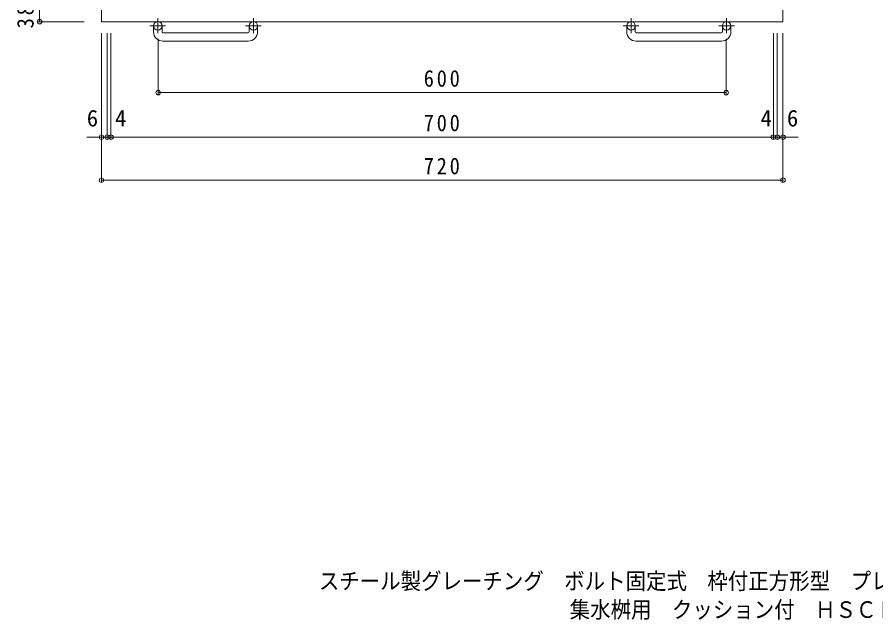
# Model space of a CAD drawing. Units: millimetres at full size, sheet at 1:6. Extents: x -1016 to 1058, y -823 to 787.
# Drawn here: x -831 to 76, y -823 to -186 of the extents above; entities that cross this region are included whole.
import ezdxf
from ezdxf.enums import TextEntityAlignment as Align

# ---------------------------------------------------------------- set-up
doc = ezdxf.new("R2010")
doc.units = ezdxf.units.MM
doc.header["$LTSCALE"] = 6
doc.header["$PDMODE"] = 32
doc.header["$PDSIZE"] = 4.8
doc.linetypes.add('CHAIN1', pattern=[8, 5, -1, 1, -1])
for name, color, linetype, lineweight in [('E-1', 2, 'Continuous', 9), ('E-4', 7, 'Continuous', 9), ('F-F_F-Fﾚｲﾔ', 2, 'Continuous', 9)]:
    doc.layers.add(name, color=color, linetype=linetype, lineweight=lineweight)
doc.styles.add('ＭＳ ゴシック', font='')
doc.styles.get('ＭＳ ゴシック').set_extended_font_data('MS Gothic')

msp = doc.modelspace()

# ---------------------------------------------------------------- linework, layer by layer
at = {"layer": 'E-1'}
for p, q in [((-742.288, 529.214), (-742.288, -190.786)), ((-22.288, -190.786), (-22.288, 529.214)), ((-742.288, -190.786), (-22.288, -190.786)), ((-687.288, -201.387), (-687.288, -195.287)), ((-678.288, -201.387), (-678.288, -195.287)), ((-586.288, -201.387), (-586.288, -195.287)), ((-577.288, -201.387), (-577.288, -195.287)), ((-187.288, -201.387), (-187.288, -195.287)), ((-178.288, -201.387), (-178.288, -195.287)), ((-86.288, -201.387), (-86.288, -195.287)), ((-77.288, -201.387), (-77.288, -195.287)), ((-677.288, -202.387), (-587.288, -202.387)), ((-177.288, -202.387), (-87.288, -202.387)), ((-587.288, -211.387), (-677.288, -211.387)), ((-87.288, -211.387), (-177.288, -211.387))]:
    msp.add_line(p, q, dxfattribs=at)
at = {"layer": 'E-1', "linetype": 'CHAIN1'}
for p, q in [((-682.788, -187.18), (-682.788, -202.777)), ((-581.788, -187.18), (-581.788, -202.777)), ((-182.788, -187.18), (-182.788, -202.777)), ((-81.788, -187.18), (-81.788, -202.777)), ((-674.625, -195.287), (-691.032, -195.287)), ((-573.625, -195.287), (-590.032, -195.287)), ((-174.625, -195.287), (-191.032, -195.287)), ((-73.625, -195.287), (-90.032, -195.287))]:
    msp.add_line(p, q, dxfattribs=at)
at = {"layer": 'E-1'}
for centre in [(-682.788, -195.287), (-581.788, -195.287), (-182.788, -195.287), (-81.788, -195.287)]:
    msp.add_circle(centre, 4.5, dxfattribs=at)
for centre, radius, start, end in [((-677.288, -201.387), 10, 180, 270), ((-677.288, -201.387), 1, 180, 270), ((-587.288, -201.387), 10, 270, 0), ((-587.288, -201.387), 1, 270, 0), ((-177.288, -201.387), 10, 180, 270), ((-177.288, -201.387), 1, 180, 270), ((-87.288, -201.387), 10, 270, 0), ((-87.288, -201.387), 1, 270, 0)]:
    msp.add_arc(centre, radius, start, end, dxfattribs=at)
at = {"layer": 'E-4'}
for p, q in [((-807.645, -190.788), (-807.645, -152.288)), ((-809.445, -190.788), (-760.645, -190.788)), ((-742.288, -360.188), (-742.288, -202.787)), ((-736.288, -314.654), (-736.288, -202.787)), ((-732.238, -314.654), (-732.238, -202.787)), ((-32.337, -314.654), (-32.337, -202.787)), ((-28.288, -314.654), (-28.288, -202.787)), ((-22.288, -360.188), (-22.288, -202.787)), ((-682.288, -267.588), (-682.387, -208.788)), ((-82.287, -267.588), (-82.287, -208.788)), ((-682.288, -265.788), (-82.287, -265.788)), ((-742.288, -312.854), (-757.758, -312.854)), ((-742.288, -312.854), (-736.288, -312.854)), ((-736.288, -312.854), (-732.238, -312.854)), ((-732.238, -312.854), (-32.337, -312.854)), ((-32.337, -312.854), (-28.288, -312.854)), ((-28.288, -312.854), (-22.288, -312.854)), ((-22.288, -312.854), (-6.063, -312.854)), ((-742.288, -358.388), (-22.288, -358.388))]:
    msp.add_line(p, q, dxfattribs=at)
for p in [(-807.645, -190.788), (-682.288, -265.788), (-82.287, -265.788), (-742.288, -312.854), (-736.288, -312.854), (-732.238, -312.854), (-32.337, -312.854), (-28.288, -312.854), (-22.288, -312.854), (-742.288, -358.388), (-22.288, -358.388)]:
    msp.add_point(p, dxfattribs=at)

# ---------------------------------------------------------------- texts
at = {"layer": 'E-4', "color": 2, "style": 'ＭＳ ゴシック'}
for s, p in [('6', (-757.758, -306.854)), ('4', (-727.941, -306.854)), ('4', (-45.924, -306.854)), ('6', (-18.063, -306.854))]:
    msp.add_text(s, height=17.6, dxfattribs=at).set_placement(p, align=Align.BOTTOM_LEFT)
at = {"layer": 'E-4', "color": 2, "insert": (-813.645, -197.788), "char_height": 17.6, "attachment_point": 7, "rotation": 90, "style": 'ＭＳ ゴシック'}
msp.add_mtext('\\T1.28;\\W0.9;38.5', dxfattribs=at)
at = {"layer": 'E-4', "color": 2, "char_height": 17.6, "attachment_point": 7, "style": 'ＭＳ ゴシック'}
for s, insert in [('\\T1.27;\\W0.9;600', (-401.787, -259.788)), ('\\T1.27;\\W0.9;700', (-401.787, -306.854)), ('\\T1.27;\\W0.9;720', (-401.788, -352.388))]:
    msp.add_mtext(s, dxfattribs=dict(at, insert=insert))
at = {"layer": 'F-F_F-Fﾚｲﾔ', "style": 'ＭＳ ゴシック', "width": 0.9}
for s, p in [('スチール製グレーチング\u3000ボルト固定式\u3000枠付正方形型\u3000プレーンタイプ', (-512.598, -796.274)), ('集水桝用\u3000クッション付\u3000ＨＳＣＬ\u3000６６６５－ｂ', (-247.575, -826.488))]:
    msp.add_text(s, height=17.6, dxfattribs=at).set_placement(p, align=Align.BOTTOM_LEFT)

doc.saveas('drawing.dxf')
